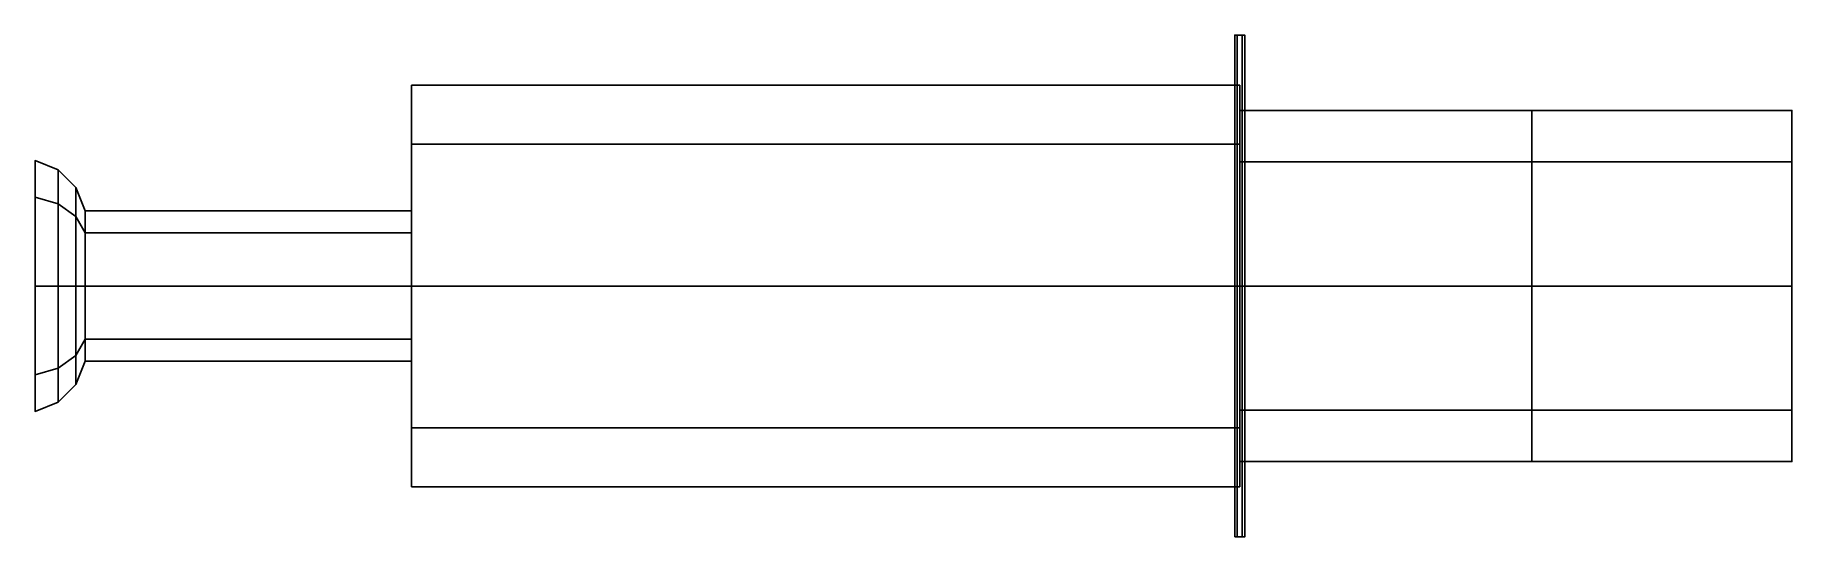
# Model space of a CAD drawing. Extents: x 0 to 35, y -5 to 5.
import ezdxf

# ---------------------------------------------------------------- set-up
doc = ezdxf.new("R2010")
doc.units = 0
doc.header["$MEASUREMENT"] = 0
for name, color, linetype in [('ACESSORIO', 9, 'Continuous'), ('CONTORNO', 1, 'Continuous'), ('FURO', 7, 'Continuous')]:
    doc.layers.add(name, color=color, linetype=linetype)

msp = doc.modelspace()

# ---------------------------------------------------------------- linework, layer by layer
at = {"layer": 'ACESSORIO'}
for points in [[(7.5, 1.061, 1.061), (7.5, 1.5), (7.5, 4), (7.5, 2.828, 2.828)], [(7.5, 1.061, -1.061), (7.5, 2.828, -2.828), (7.5, 4), (7.5, 1.5)], [(24, 2.828, 2.828), (7.5, 2.828, 2.828), (7.5, 4), (24, 4)], [(24, 2.828, -2.828), (24, 4), (7.5, 4), (7.5, 2.828, -2.828)], [(29.82, 3.5), (29.82, 2.475, 2.475), (24, 2.475, 2.475), (24, 3.5)], [(29.82, 2.475, -2.475), (29.82, 3.5), (24, 3.5), (24, 2.475, -2.475)], [(35, 3.5), (35, 2.475, 2.475), (29.82, 2.475, 2.475), (29.82, 3.5)], [(35, 2.475, -2.475), (35, 3.5), (29.82, 3.5), (29.82, 2.475, -2.475)], [(35, -2.475, 2.475), (35, 0, 3.5), (35, 2.475, 2.475), (35, 3.5)], [(35, -3.5), (35, -2.475, 2.475), (35, 3.5), (35, 2.475, -2.475)], [(7.5, 0, 4), (7.5, 2.828, 2.828), (24, 2.828, 2.828), (24, 0, 4)], [(7.5, 0, 1.5), (7.5, 1.061, 1.061), (7.5, 2.828, 2.828), (7.5, 0, 4)], [(7.5, 0, -4), (7.5, 2.828, -2.828), (7.5, 1.061, -1.061), (7.5, 0, -1.5)], [(7.5, 2.828, -2.828), (7.5, 0, -4), (24, 0, -4), (24, 2.828, -2.828)], [(0.462, 1.636, 1.636), (0, 1.768, 1.768), (0, 2.5), (0.462, 2.314)], [(0.462, 2.314), (0, 2.5), (0, 1.768, -1.768), (0.462, 1.636, -1.636)], [(0, -1.768, 1.768), (0, 0, 2.5), (0, 1.768, 1.768), (0, 2.5)], [(0, -2.5), (0, -1.768, 1.768), (0, 2.5), (0, 1.768, -1.768)], [(0, 2.5), (0, 1.768, 1.768), (0, 0, 2.5), (0, -1.768, 1.768)], [(0, 1.768, -1.768), (0, 2.5), (0, -1.768, 1.768), (0, -2.5)], [(29.82, 0, 3.5), (24, 0, 3.5), (24, 2.475, 2.475), (29.82, 2.475, 2.475)], [(29.82, 0, -3.5), (29.82, 2.475, -2.475), (24, 2.475, -2.475), (24, 0, -3.5)], [(29.82, 0, 3.5), (29.82, 2.475, 2.475), (35, 2.475, 2.475), (35, 0, 3.5)], [(35, 0, -3.5), (35, 2.475, -2.475), (29.82, 2.475, -2.475), (29.82, 0, -3.5)], [(35, -3.5), (35, 2.475, -2.475), (35, 0, -3.5), (35, -2.475, -2.475)], [(0.814, 1.387, 1.387), (0.462, 1.636, 1.636), (0.462, 2.314), (0.814, 1.962)], [(0.814, 1.962), (0.462, 2.314), (0.462, 1.636, -1.636), (0.814, 1.387, -1.387)], [(0, 0, 2.5), (0, 1.768, 1.768), (0.462, 1.636, 1.636), (0.462, 0, 2.314)], [(0, 0, -2.5), (0.462, 0, -2.314), (0.462, 1.636, -1.636), (0, 1.768, -1.768)], [(0, -1.768, -1.768), (0, -2.5), (0, 1.768, -1.768), (0, 0, -2.5)], [(0, 0, -2.5), (0, 1.768, -1.768), (0, -2.5), (0, -1.768, -1.768)], [(1, 1.061, 1.061), (0.814, 1.387, 1.387), (0.814, 1.962), (1, 1.5)], [(1, 1.5), (0.814, 1.962), (0.814, 1.387, -1.387), (1, 1.061, -1.061)], [(0.814, 1.387, 1.387), (0.814, 0, 1.962), (0.462, 0, 2.314), (0.462, 1.636, 1.636)], [(0.462, 0, -2.314), (0.814, 0, -1.962), (0.814, 1.387, -1.387), (0.462, 1.636, -1.636)], [(1, 1.061, 1.061), (1, 1.5), (7.5, 1.5), (7.5, 1.061, 1.061)], [(7.5, 1.061, -1.061), (7.5, 1.5), (1, 1.5), (1, 1.061, -1.061)], [(1, 0, 1.5), (0.814, 0, 1.962), (0.814, 1.387, 1.387), (1, 1.061, 1.061)], [(0.814, 0, -1.962), (1, 0, -1.5), (1, 1.061, -1.061), (0.814, 1.387, -1.387)], [(7.5, 0, -1.5), (1, 0, -1.5), (1, 1.061, -1.061), (7.5, 1.061, -1.061)], [(7.5, 1.061, 1.061), (7.5, 0, 1.5), (1, 0, 1.5), (1, 1.061, 1.061)], [(7.5, 0, -1.5), (7.5, 1.061, -1.061), (1, 1.061, -1.061), (1, 0, -1.5)], [(7.5, 0, -1.5), (7.5, 1.061, -1.061), (1, 1.061, -1.061), (1, 0, -1.5)], [(0.462, -1.636, 1.636), (0, -1.768, 1.768), (0, 0, 2.5), (0.462, 0, 2.314)], [(0, -1.768, -1.768), (0.462, -1.636, -1.636), (0.462, 0, -2.314), (0, 0, -2.5)], [(0.814, -1.387, 1.387), (0.462, -1.636, 1.636), (0.462, 0, 2.314), (0.814, 0, 1.962)], [(0.462, -1.636, -1.636), (0.814, -1.387, -1.387), (0.814, 0, -1.962), (0.462, 0, -2.314)], [(1, -1.061, 1.061), (0.814, -1.387, 1.387), (0.814, 0, 1.962), (1, 0, 1.5)], [(0.814, -1.387, -1.387), (1, -1.061, -1.061), (1, 0, -1.5), (0.814, 0, -1.962)], [(1, -1.061, 1.061), (1, 0, 1.5), (7.5, 0, 1.5), (7.5, -1.061, 1.061)], [(1, 0, -1.5), (1, -1.061, -1.061), (7.5, -1.061, -1.061), (7.5, 0, -1.5)], [(7.5, 0, -1.5), (1, 0, -1.5), (1, -1.061, -1.061), (7.5, -1.061, -1.061)], [(7.5, -2.828, 2.828), (7.5, 0, 4), (24, 0, 4), (24, -2.828, 2.828)], [(7.5, -1.061, 1.061), (7.5, 0, 1.5), (7.5, 0, 4), (7.5, -2.828, 2.828)], [(7.5, 0, -4), (7.5, 0, -1.5), (7.5, -1.061, -1.061), (7.5, -2.828, -2.828)], [(7.5, 0, -4), (7.5, -2.828, -2.828), (24, -2.828, -2.828), (24, 0, -4)], [(7.5, 0, -4), (7.5, -2.828, -2.828), (24, -2.828, -2.828), (24, 0, -4)], [(29.82, -2.475, 2.475), (24, -2.475, 2.475), (24, 0, 3.5), (29.82, 0, 3.5)], [(29.82, -2.475, 2.475), (29.82, 0, 3.5), (35, 0, 3.5), (35, -2.475, 2.475)], [(24, -2.475, -2.475), (29.82, -2.475, -2.475), (29.82, 0, -3.5), (24, 0, -3.5)], [(24, 0, -3.5), (24, -2.475, -2.475), (29.82, -2.475, -2.475), (29.82, 0, -3.5)], [(29.82, -2.475, -2.475), (35, -2.475, -2.475), (35, 0, -3.5), (29.82, 0, -3.5)], [(29.82, 0, -3.5), (29.82, -2.475, -2.475), (35, -2.475, -2.475), (35, 0, -3.5)], [(0.814, -1.962), (0.462, -2.314), (0.462, -1.636, 1.636), (0.814, -1.387, 1.387)], [(0.814, -1.387, -1.387), (0.462, -1.636, -1.636), (0.462, -2.314), (0.814, -1.962)], [(1, -1.5), (0.814, -1.962), (0.814, -1.387, 1.387), (1, -1.061, 1.061)], [(0.814, -1.387, -1.387), (0.814, -1.962), (1, -1.5), (1, -1.061, -1.061)], [(1, -1.5), (1, -1.061, 1.061), (7.5, -1.061, 1.061), (7.5, -1.5)], [(1, -1.061, -1.061), (1, -1.5), (7.5, -1.5), (7.5, -1.061, -1.061)], [(7.5, -2.828, -2.828), (7.5, -1.061, -1.061), (7.5, -1.5), (7.5, -4)], [(7.5, -4), (7.5, -1.5), (7.5, -1.061, 1.061), (7.5, -2.828, 2.828)], [(0.462, -2.314), (0, -2.5), (0, -1.768, 1.768), (0.462, -1.636, 1.636)], [(0.462, -1.636, -1.636), (0, -1.768, -1.768), (0, -2.5), (0.462, -2.314)], [(29.82, -3.5), (24, -3.5), (24, -2.475, 2.475), (29.82, -2.475, 2.475)], [(29.82, -2.475, -2.475), (24, -2.475, -2.475), (24, -3.5), (29.82, -3.5)], [(29.82, -3.5), (29.82, -2.475, 2.475), (35, -2.475, 2.475), (35, -3.5)], [(29.82, -2.475, -2.475), (29.82, -3.5), (35, -3.5), (35, -2.475, -2.475)], [(7.5, -4), (7.5, -2.828, 2.828), (24, -2.828, 2.828), (24, -4)], [(7.5, -2.828, -2.828), (7.5, -4), (24, -4), (24, -2.828, -2.828)]]:
    msp.add_3dface(points, dxfattribs=at)
at = {"layer": 'CONTORNO', "elevation": -5}
msp.add_lwpolyline([(23.9, -5), (24.1, -5), (24.1, 5), (23.9, 5), (23.9, -5)], dxfattribs=at)
at = {"layer": 'FURO'}
for points in [[(23.95, 5, -5), (23.95, 5, 5), (23.95, -5, 5), (23.95, -5, -5)], [(23.95, 5, 5), (24.05, 5, 5), (24.05, -5, 5), (23.95, -5, 5)], [(23.95, -5, -5), (24.05, -5, -5), (24.05, 5, -5), (23.95, 5, -5)], [(24.05, 5, -5), (23.95, 5, -5), (23.95, 5, 5), (24.05, 5, 5)], [(23.95, 5, -5), (23.95, 5, 5), (23.95, -5, 5), (23.95, -5, -5)], [(23.95, -5, -5), (24.05, -5, -5), (24.05, 5, -5), (23.95, 5, -5)], [(23.95, 5, -5), (24.05, 5, -5), (24.05, 5, 5), (23.95, 5, 5)], [(23.95, 5, 5), (24.05, 5, 5), (24.05, -5, 5), (23.95, -5, 5)], [(24.05, 5, -5), (24.05, 5, 5), (24.05, -5, 5), (24.05, -5, -5)], [(24.05, -5, -5), (24.05, -5, 5), (24.05, 5, 5), (24.05, 5, -5)], [(24.05, -5, 5), (23.95, -5, 5), (23.95, -5, -5), (24.05, -5, -5)], [(24.05, -5, -5), (23.95, -5, -5), (23.95, -5, 5), (24.05, -5, 5)]]:
    msp.add_3dface(points, dxfattribs=at)

doc.saveas('drawing.dxf')
